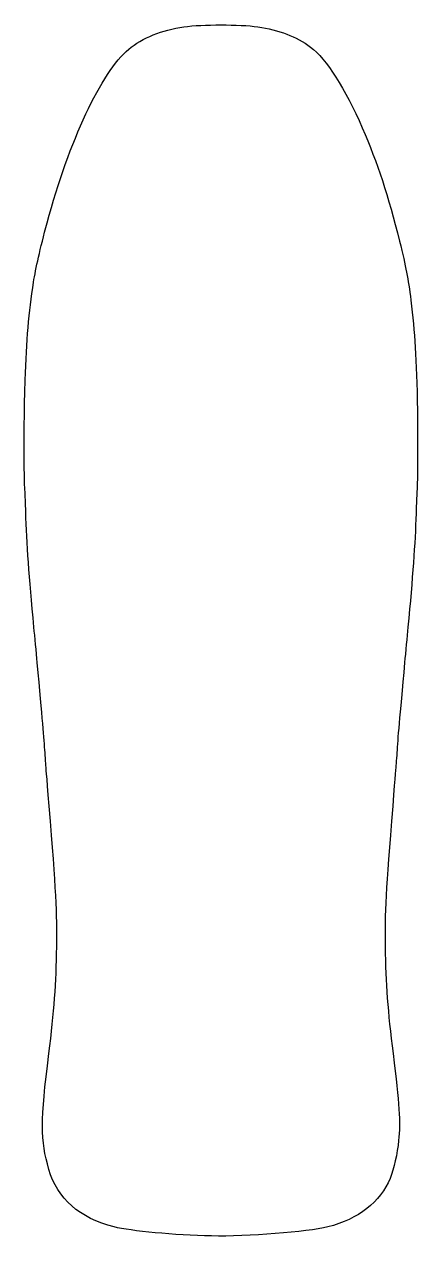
# Model space of a CAD drawing. Extents: x -476 to 476, y -1467 to 1466.
import ezdxf

# ---------------------------------------------------------------- set-up
doc = ezdxf.new("R2010")
doc.units = 0
doc.layers.add('Image', color=7, linetype='CONTINUOUS')

msp = doc.modelspace()

# ---------------------------------------------------------------- linework, layer by layer
at = {"layer": 'Image', "color": 7}
msp.add_lwpolyline([(-22.92736, -1464.697011)], close=True, dxfattribs=at)
for points in [[(-223.17446, 1406.0621), (-190.17546, 1433.6229), (-142.77916, 1452.8203), (-89.48736, 1460.2106)], [(-89.48736, 1460.2106), (-44.41576, 1466.461), (44.32104, 1466.461), (89.39264, 1460.2106)], [(89.39264, 1460.2106), (139.32144, 1453.2867), (182.93574, 1436.5066), (216.36134, 1411.3608)], [(216.36134, 1411.3608), (254.87324, 1382.3887), (300.84484, 1310.7163), (341.61784, 1216.0785)], [(-420.329664, 986.4785), (-367.78886, 1183.1455), (-288.79786, 1351.2532), (-223.17446, 1406.0621)], [(341.61784, 1216.0785), (378.75314, 1129.8844), (404.19314, 1052.4672), (431.76179, 941.76)], [(-453.306764, 842.1585), (-447.891664, 876.7807), (-437.579864, 921.9088), (-420.329664, 986.4785)], [(431.76179, 941.76), (447.89309, 876.9813), (452.43729, 853.3765), (459.28379, 798.7985)], [(-473.482664, 605.6785), (-470.444464, 701.8499), (-464.674864, 769.475), (-453.306764, 842.1585)], [(459.28379, 798.7985), (469.19989, 719.7513), (472.63892, 661.9897), (475.17352, 531.9185)], [(-475.719964, 449.3585), (-475.719964, 514.9416), (-475.191664, 551.5819), (-473.482664, 605.6785)], [(475.17352, 531.9185), (475.71492, 504.1395), (475.91812, 420.3364), (475.50812, 393.9985)], [(-473.809464, 331.7585), (-475.414664, 364.1344), (-475.723864, 383.1625), (-475.719964, 449.3585)], [(475.50812, 393.9985), (475.00372, 361.6023), (474.75582, 353.5105), (473.39562, 325.0385)], [(-472.048664, 287.4385), (-472.723064, 308.1731), (-473.057964, 316.602), (-473.809464, 331.7585)], [(473.39562, 325.0385), (472.82902, 313.1794), (472.42212, 302.4402), (471.78899, 282.6385)], [(-452.208064, 7.5985), (-464.079364, 132.2236), (-469.475564, 208.3341), (-472.048664, 287.4385)], [(471.78899, 282.6385), (469.45319, 209.5844), (463.72879, 129.56), (452.11439, 7.5985)], [(-444.222264, -77.6815), (-446.510464, -52.8655), (-450.104064, -14.4895), (-452.208064, 7.5985)], [(452.11439, 7.5985), (450.01099, -14.4895), (446.41669, -52.8655), (444.12719, -77.6815)], [(-425.489264, -295.7615), (-427.614564, -260.9592), (-431.586464, -214.7207), (-444.222264, -77.6815)], [(444.12719, -77.6815), (431.65939, -212.8196), (427.49484, -261.2996), (425.39334, -295.7615)], [(-423.713364, -321.6815), (-424.244064, -314.7295), (-425.043264, -303.0655), (-425.489264, -295.7615)], [(-415.408764, -424.7215), (-421.933664, -344.4163), (-422.770464, -334.0334), (-423.713364, -321.6815)], [(423.61864, -321.6815), (422.67824, -334.0008), (421.92334, -343.3678), (415.31474, -424.7215)], [(425.39334, -295.7615), (424.94804, -303.0655), (424.14934, -314.7295), (423.61864, -321.6815)], [(-397.126264, -765.12411), (-395.886564, -683.18541), (-398.769164, -629.51331), (-415.408764, -424.7215)], [(415.31474, -424.7215), (398.64754, -629.89921), (395.78594, -683.20491), (397.03284, -765.27321)], [(-416.205264, -1023.44151), (-403.457664, -921.48011), (-398.470264, -853.95351), (-397.126264, -765.12411)], [(397.03284, -765.27321), (398.38444, -854.22841), (403.33224, -921.17931), (416.11204, -1023.44151)], [(-416.218264, -1303.60151), (-436.786464, -1231.99571), (-436.784364, -1188.04331), (-416.205264, -1023.44151)], [(416.11204, -1023.44151), (431.43339, -1146.03971), (434.20079, -1188.94341), (429.69384, -1234.00151)], [(429.69384, -1234.00151), (426.59154, -1265.01711), (418.02624, -1302.55271), (408.84614, -1325.36151)], [(-258.44736, -1442.762711), (-341.96386, -1421.857611), (-395.920664, -1374.265111), (-416.218264, -1303.60151)], [(408.84614, -1325.36151), (385.95494, -1382.236911), (331.99954, -1424.328011), (258.35264, -1442.762711)], [(-22.92736, -1464.697011), (-111.93146, -1462.724011), (-218.26366, -1452.821211), (-258.44736, -1442.762711)], [(258.35264, -1442.762711), (208.29244, -1455.293311), (63.21504, -1466.606511), (-22.92736, -1464.697011)]]:
    msp.add_open_spline(points, degree=3, dxfattribs=at)

doc.saveas('drawing.dxf')
